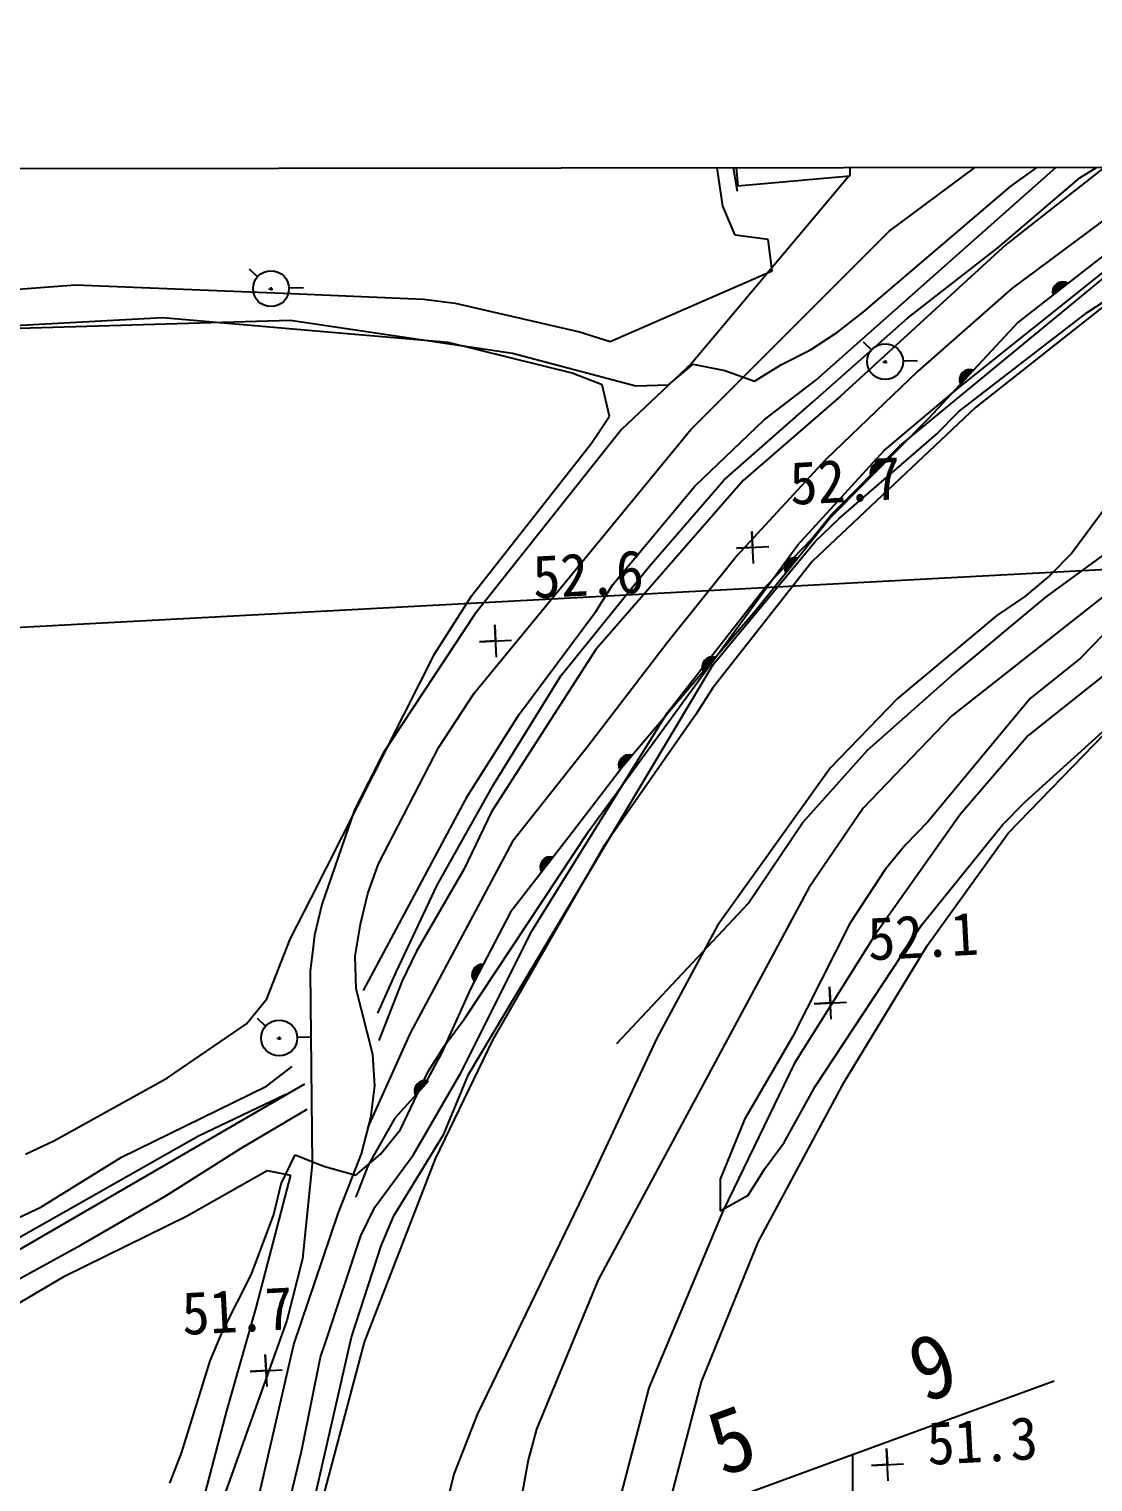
# Model space of a CAD drawing. Header units: millimetres. Extents: x 7782 to 8578, y 1103 to 1810.
# Drawn here: x 7928.4 to 7978, y 1497.3 to 1565 of the extents above; entities that cross this region are included whole.
import ezdxf
from ezdxf.xclip import XClip

# ---------------------------------------------------------------- set-up
doc = ezdxf.new("R2010")
doc.units = ezdxf.units.MM
doc.header["$LTSCALE"] = 10
doc.header["$MEASUREMENT"] = 0
doc.header["$XCLIPFRAME"] = 2
doc.layers.add('TX-PAPR', color=2, linetype='Continuous', plot=False)
doc.layers.add('TZ-BASE', color=253, linetype='Continuous')
doc.styles.add('GHS', font='GulimChe.ttf')
doc.styles.add('GUL', font='GulimChe.ttf')

# ---------------------------------------------------------------- blocks, each defined once
blk = doc.blocks.new('JD-FHF5FSSG3AFD3')
at = {"layer": 'TZ-BASE'}
for p, q in [((92.697, 94.328, -13.971), (94.664, 74.274, -13.971)), ((93.959, 73.319, -18.112), (91.526, 89.53, -18.112)), ((699.926, 87.747), (25.881, 51.808)), ((101.699, 72.144, -20.112), (111.763, 79.63, -20.112)), ((110.598, 74.637, -19.733), (115.408, 77.637, -19.733)), ((108.572, 75.112, -19.112), (111.071, 76.713, -19.112)), ((99.9, 74.736, -13.971), (99.906, 76.061, -13.971)), ((113.1, 76.189, -20.112), (107.165, 71.535, -20.112)), ((94.38, 75.491, -20.112), (94.623, 74.027, -20.112)), ((99.851, 74.735, -16.112), (92.525, 66.012, -16.112)), ((94.664, 74.274, -13.971), (99.9, 74.736, -13.971)), ((98.29, 65.215, -20.112), (109.503, 75.142, -20.112)), ((106.777, 71.375, -19.733), (110.598, 74.637, -19.733)), ((107.373, 74.239, -19.112), (108.572, 75.112, -19.112)), ((100.495, 68.377, -19.112), (107.373, 74.239, -19.112)), ((94.542, 71.964, -18.112), (93.959, 73.319, -18.112)), ((112.938, 73.584, -18.409), (107.427, 69.482, -18.409)), ((92.476, 62.919, -20.112), (101.699, 72.144, -20.112)), ((96.069, 71.768, -18.112), (94.542, 71.964, -18.112)), ((96.263, 70.302, -18.112), (96.069, 71.768, -18.112)), ((107.165, 71.535, -20.112), (99.443, 64.467, -20.112)), ((102.565, 68.1, -19.733), (106.777, 71.375, -19.733)), ((112.174, 71.4, -18.532), (107.723, 67.921, -18.532)), ((102.216, 62.152, -21.112), (112.684, 70.778, -21.112)), ((104.927, 64.839, -20.112), (111.958, 70.461, -20.112)), ((71.887, 70.399, -18.679), (72.278, 70.03, -18.679)), ((88.715, 67.019, -18.112), (96.263, 70.302, -18.112)), ((109.63, 69.766, -18.532), (109.582, 69.375, -18.532)), ((109.708, 69.788, -18.532), (109.666, 69.44, -18.532)), ((109.697, 69.786, -18.532), (110.022, 69.746, -18.532)), ((109.785, 69.797, -18.532), (109.749, 69.505, -18.532)), ((109.86, 69.794, -18.532), (109.833, 69.571, -18.532)), ((109.934, 69.78, -18.532), (109.916, 69.636, -18.532)), ((110.006, 69.754, -18.532), (110, 69.701, -18.532)), ((51.909, 68.784, -18.112), (63.804, 69.655, -18.112)), ((63.804, 69.655, -18.112), (73.868, 69.246, -18.112)), ((72.796, 69.473, -18.679), (73, 69.462, -18.679)), ((72.905, 69.547, -18.679), (72.914, 69.389, -18.679)), ((73.744, 69.52, -18.679), (74.422, 69.537, -18.679)), ((73.868, 69.246, -18.112), (80.016, 68.996, -18.112)), ((107.427, 69.482, -18.409), (103.037, 65.612, -18.409)), ((112.774, 69.506, -22.112), (105.74, 63.933, -22.112)), ((109.316, 69.304, -18.532), (109.467, 69.285, -18.532)), ((109.321, 69.379, -18.532), (109.551, 69.351, -18.532)), ((109.324, 69.227, -18.532), (109.384, 69.22, -18.532)), ((109.376, 69.544, -18.532), (109.332, 69.187, -18.532)), ((110.043, 69.735, -18.532), (109.334, 69.181, -18.532)), ((109.338, 69.452, -18.532), (109.635, 69.416, -18.532)), ((109.366, 69.524, -18.532), (109.718, 69.481, -18.532)), ((109.408, 69.595, -18.532), (109.802, 69.546, -18.532)), ((109.466, 69.662, -18.532), (109.415, 69.244, -18.532)), ((109.468, 69.663, -18.532), (109.885, 69.612, -18.532)), ((109.55, 69.726, -18.532), (109.499, 69.31, -18.532)), ((109.553, 69.728, -18.532), (109.969, 69.677, -18.532)), ((110.946, 68.368, -22.112), (112.195, 69.193, -22.112)), ((80.016, 68.996, -18.112), (81.495, 68.799, -18.112)), ((81.495, 68.799, -18.112), (87.278, 67.463, -18.112)), ((52.445, 67.378, -19.112), (73.817, 68.013, -19.112)), ((67.877, 68.118, -19.112), (52.742, 67.29, -19.112)), ((73.922, 67.597, -19.112), (67.877, 68.118, -19.112)), ((73.817, 68.013, -19.112), (73.908, 68, -19.112)), ((73.908, 68, -19.112), (84.169, 66.48, -19.112)), ((98.127, 64.18, -19.733), (102.565, 68.1, -19.733)), ((99.298, 67.456, -19.112), (100.495, 68.377, -19.112)), ((107.723, 67.921, -18.532), (103.549, 63.422, -18.532)), ((104.961, 63.761, -22.112), (110.946, 68.368, -22.112)), ((81.16, 66.972, -19.112), (73.921, 67.597, -19.112)), ((87.278, 67.463, -18.112), (88.715, 67.019, -18.112)), ((98.049, 66.63, -19.112), (99.298, 67.456, -19.112)), ((86.947, 65.539, -19.112), (81.16, 66.972, -19.112)), ((84.169, 66.48, -19.112), (89.91, 64.947, -19.112)), ((96.697, 65.949, -19.112), (98.049, 66.63, -19.112)), ((100.501, 66.997, -19.096), (100.893, 66.628, -19.096)), ((92.525, 66.012, -16.112), (89.239, 62.914, -16.112)), ((91.429, 64.995, -19.112), (92.575, 65.965, -19.112)), ((92.575, 65.965, -19.112), (94.057, 65.668, -19.112)), ((95.446, 65.174, -19.112), (96.697, 65.949, -19.112)), ((101.411, 66.072, -19.096), (101.615, 66.06, -19.096)), ((101.52, 66.146, -19.096), (101.528, 65.988, -19.096)), ((102.359, 66.119, -19.096), (103.036, 66.136, -19.096)), ((105.645, 65.681, -18.532), (105.033, 65.022, -18.532)), ((105.296, 65.677, -18.532), (105.623, 65.689, -18.532)), ((105.306, 65.681, -18.532), (105.319, 65.33, -18.532)), ((105.38, 65.702, -18.532), (105.391, 65.408, -18.532)), ((105.455, 65.711, -18.532), (105.464, 65.486, -18.532)), ((105.53, 65.709, -18.532), (105.536, 65.564, -18.532)), ((105.606, 65.694, -18.532), (105.608, 65.641, -18.532)), ((88.338, 64.995, -19.112), (86.947, 65.539, -19.112)), ((94.057, 65.668, -19.112), (95.446, 65.174, -19.112)), ((95.896, 63.372, -20.112), (98.29, 65.215, -20.112)), ((103.037, 65.612, -18.409), (98.753, 61.501, -18.409)), ((104.989, 65.215, -18.532), (105.22, 65.224, -18.532)), ((104.993, 65.29, -18.532), (105.292, 65.301, -18.532)), ((104.996, 65.14, -18.532), (105.148, 65.146, -18.532)), ((105.01, 65.366, -18.532), (105.365, 65.379, -18.532)), ((105.015, 65.066, -18.532), (105.076, 65.068, -18.532)), ((105.017, 65.387, -18.532), (105.031, 65.027, -18.532)), ((105.04, 65.442, -18.532), (105.437, 65.457, -18.532)), ((105.087, 65.517, -18.532), (105.103, 65.097, -18.532)), ((105.088, 65.519, -18.532), (105.509, 65.535, -18.532)), ((105.159, 65.594, -18.532), (105.175, 65.175, -18.532)), ((105.162, 65.597, -18.532), (105.581, 65.612, -18.532)), ((105.232, 65.646, -18.532), (105.247, 65.253, -18.532)), ((88.679, 63.534, -19.112), (88.338, 64.995, -19.112)), ((89.91, 64.947, -19.112), (91.429, 64.995, -19.112)), ((99.443, 64.467, -20.112), (94.907, 60.544, -20.112)), ((101.487, 61.933, -20.112), (104.927, 64.839, -20.112)), ((94.024, 60.565, -19.733), (98.127, 64.18, -19.733)), ((105.74, 63.933, -22.112), (98.12, 56.771, -22.112)), ((103.915, 62.697, -22.112), (104.961, 63.761, -22.112)), ((87.836, 62.28, -19.112), (88.679, 63.534, -19.112)), ((92.659, 60.276, -20.112), (95.896, 63.372, -20.112)), ((103.549, 63.422, -18.532), (98.986, 58.81, -18.532)), ((114.693, 63.19, -22.112), (110.226, 57.158, -22.112)), ((82.37, 50.625, -20.112), (92.476, 62.919, -20.112)), ((89.239, 62.914, -16.112), (82.4, 54.306, -16.112)), ((99.38, 58.774, -22.112), (103.915, 62.697, -22.112)), ((82.274, 55.184, -19.112), (87.836, 62.28, -19.112)), ((97.457, 57.535, -20.112), (101.487, 61.933, -20.112)), ((99.03, 58.959, -21.112), (102.216, 62.152, -21.112)), ((98.753, 61.501, -18.409), (94.627, 57.051, -18.409)), ((100.833, 60.978, -18.532), (101.132, 60.979, -18.532)), ((100.852, 61.053, -18.532), (101.207, 61.055, -18.532)), ((100.86, 61.074, -18.532), (100.861, 60.714, -18.532)), ((101.497, 61.348, -18.532), (100.864, 60.708, -18.532)), ((100.885, 61.128, -18.532), (101.281, 61.13, -18.532)), ((100.934, 61.202, -18.532), (100.936, 60.781, -18.532)), ((100.935, 61.203, -18.532), (101.356, 61.206, -18.532)), ((101.009, 61.276, -18.532), (101.011, 60.857, -18.532)), ((101.011, 61.279, -18.532), (101.431, 61.281, -18.532)), ((101.083, 61.326, -18.532), (101.085, 60.932, -18.532)), ((101.148, 61.354, -18.532), (101.475, 61.356, -18.532)), ((101.158, 61.358, -18.532), (101.16, 61.007, -18.532)), ((101.233, 61.377, -18.532), (101.235, 61.083, -18.532)), ((101.308, 61.384, -18.532), (101.309, 61.158, -18.532)), ((101.383, 61.379, -18.532), (101.384, 61.234, -18.532)), ((101.458, 61.362, -18.532), (101.458, 61.309, -18.532)), ((94.907, 60.544, -20.112), (88.046, 52.671, -20.112)), ((88.832, 55.689, -20.112), (92.659, 60.276, -20.112)), ((90.523, 56.528, -19.733), (94.024, 60.565, -19.733)), ((100.826, 60.903, -18.532), (101.058, 60.904, -18.532)), ((100.831, 60.828, -18.532), (100.983, 60.829, -18.532)), ((100.848, 60.753, -18.532), (100.908, 60.753, -18.532)), ((98.087, 57.801, -21.112), (99.03, 58.959, -21.112)), ((98.986, 58.81, -18.532), (95.494, 54.479, -18.532)), ((98.286, 57.708, -22.112), (99.38, 58.774, -22.112)), ((109.016, 55.108, -22.332), (113.426, 58.34, -22.332)), ((93.514, 51.962, -22.112), (98.286, 57.708, -22.112)), ((95.391, 56.67, -19.418), (95.311, 58.167, -19.418)), ((95.311, 58.167, -19.418), (95.351, 57.419, -19.418)), ((95.998, 55.623, -21.112), (98.087, 57.801, -21.112)), ((87.727, 44.222, -20.112), (97.457, 57.535, -20.112)), ((94.627, 57.051, -18.409), (91.372, 52.973, -18.409)), ((94.602, 57.379, -19.418), (96.1, 57.458, -19.418)), ((95.351, 57.419, -19.418), (94.602, 57.379, -19.418)), ((97.46, 56.918, -18.532), (96.896, 56.217, -18.532)), ((97.112, 56.889, -18.532), (97.438, 56.924, -18.532)), ((97.123, 56.894, -18.532), (97.16, 56.545, -18.532)), ((97.195, 56.92, -18.532), (97.227, 56.628, -18.532)), ((97.269, 56.934, -18.532), (97.293, 56.71, -18.532)), ((97.344, 56.937, -18.532), (97.36, 56.793, -18.532)), ((97.421, 56.928, -18.532), (97.426, 56.875, -18.532)), ((110.226, 57.158, -22.112), (109.18, 56.095, -22.112)), ((113.415, 56.475), (-0.034, 50.426)), ((86.417, 51.441, -19.733), (90.523, 56.528, -19.733)), ((98.12, 56.771, -22.112), (93.5, 50.883, -22.112)), ((96.838, 56.482, -18.532), (97.135, 56.514, -18.532)), ((96.838, 56.407, -18.532), (97.069, 56.432, -18.532)), ((96.849, 56.559, -18.532), (97.202, 56.597, -18.532)), ((96.851, 56.333, -18.532), (97.002, 56.349, -18.532)), ((96.854, 56.581, -18.532), (96.893, 56.222, -18.532)), ((96.874, 56.637, -18.532), (97.268, 56.679, -18.532)), ((96.875, 56.26, -18.532), (96.935, 56.267, -18.532)), ((96.915, 56.716, -18.532), (96.96, 56.297, -18.532)), ((96.916, 56.717, -18.532), (97.335, 56.762, -18.532)), ((96.982, 56.797, -18.532), (97.027, 56.38, -18.532)), ((96.985, 56.8, -18.532), (97.401, 56.845, -18.532)), ((97.051, 56.854, -18.532), (97.093, 56.463, -18.532)), ((88.038, 54.437, -20.112), (88.832, 55.689, -20.112)), ((91.378, 49.735, -21.112), (95.998, 55.623, -21.112)), ((112.861, 56.065, -21.112), (104.63, 49.57, -21.112)), ((109.18, 56.095, -22.112), (108.034, 55.126, -22.112)), ((80.545, 52.479, -19.112), (82.274, 55.184, -19.112)), ((104.619, 51.434, -22.332), (109.016, 55.108, -22.332)), ((108.034, 55.126, -22.112), (106.737, 54.25, -22.112)), ((82.4, 54.306, -16.112), (78.142, 47.84, -16.112)), ((84.463, 49.612, -20.112), (88.038, 54.437, -20.112)), ((95.494, 54.479, -18.532), (92.468, 50.948, -18.532)), ((106.737, 54.25, -22.112), (102.102, 50.373, -22.112)), ((83.412, 52.312, -19.467), (83.332, 53.809, -19.467)), ((83.332, 53.809, -19.467), (83.372, 53.061, -19.467)), ((82.623, 53.021, -19.467), (84.121, 53.1, -19.467)), ((83.372, 53.061, -19.467), (82.623, 53.021, -19.467)), ((91.372, 52.973, -18.409), (87.698, 48.195, -18.409)), ((114.029, 53.306, -19.316), (108.192, 48.655, -19.316)), ((111.673, 53.329, -20.112), (110.627, 52.265, -20.112)), ((74.777, 41.079, -19.112), (80.545, 52.479, -19.112)), ((88.046, 52.671, -20.112), (83.185, 45.106, -20.112)), ((93.629, 52.302, -18.532), (93.043, 51.619, -18.532)), ((93.079, 52.118, -18.532), (93.498, 52.15, -18.532)), ((93.147, 52.196, -18.532), (93.179, 51.777, -18.532)), ((93.15, 52.199, -18.532), (93.568, 52.231, -18.532)), ((93.218, 52.251, -18.532), (93.248, 51.858, -18.532)), ((93.28, 52.284, -18.532), (93.606, 52.309, -18.532)), ((93.29, 52.288, -18.532), (93.317, 51.939, -18.532)), ((93.364, 52.312, -18.532), (93.386, 52.019, -18.532)), ((93.438, 52.324, -18.532), (93.455, 52.1, -18.532)), ((93.513, 52.325, -18.532), (93.524, 52.18, -18.532)), ((93.589, 52.313, -18.532), (93.593, 52.261, -18.532)), ((110.627, 52.265, -20.112), (108.284, 50.375, -20.112)), ((82.105, 32.855, -22.112), (93.514, 51.962, -22.112)), ((92.992, 51.81, -18.532), (93.222, 51.828, -18.532)), ((92.993, 51.886, -18.532), (93.291, 51.909, -18.532)), ((93.002, 51.736, -18.532), (93.153, 51.747, -18.532)), ((93.007, 51.962, -18.532), (93.36, 51.989, -18.532)), ((93.013, 51.983, -18.532), (93.04, 51.624, -18.532)), ((93.024, 51.662, -18.532), (93.084, 51.667, -18.532)), ((93.034, 52.039, -18.532), (93.429, 52.07, -18.532)), ((93.078, 52.116, -18.532), (93.11, 51.697, -18.532)), ((83.291, 46.386, -19.733), (86.417, 51.441, -19.733)), ((92.468, 50.948, -18.532), (89.3, 47.216, -18.532)), ((93.5, 50.883, -22.112), (92.706, 49.631, -22.112)), ((100.707, 47.973, -22.332), (104.619, 51.434, -22.332)), ((80.734, 48.119, -20.112), (82.37, 50.625, -20.112)), ((102.102, 50.373, -22.112), (98.968, 47.132, -22.112)), ((108.284, 50.375, -20.112), (103.513, 44.629, -20.112)), ((82.082, 45.856, -20.112), (84.463, 49.612, -20.112)), ((85.08, 39.573, -21.112), (91.378, 49.735, -21.112)), ((92.706, 49.631, -22.112), (88.39, 43.458, -22.112)), ((104.63, 49.57, -21.112), (100.499, 45.268, -21.112)), ((108.046, 45.559, -20.112), (112.48, 49.576, -20.112)), ((107.258, 44.111, -20.297), (111.77, 48.769, -20.297)), ((77.915, 42.68, -20.112), (80.734, 48.119, -20.112)), ((87.698, 48.195, -18.409), (84.162, 43.714, -18.409)), ((108.192, 48.655, -19.316), (105.023, 44.972, -19.316)), ((78.142, 47.84, -16.112), (76.804, 45.197, -16.112)), ((89.118, 47.391, -18.532), (89.472, 47.42, -18.532)), ((89.124, 47.412, -18.532), (89.154, 47.053, -18.532)), ((89.145, 47.468, -18.532), (89.541, 47.501, -18.532)), ((89.739, 47.734, -18.532), (89.156, 47.048, -18.532)), ((89.189, 47.546, -18.532), (89.223, 47.126, -18.532)), ((89.19, 47.547, -18.532), (89.609, 47.581, -18.532)), ((89.258, 47.626, -18.532), (89.292, 47.207, -18.532)), ((89.26, 47.628, -18.532), (89.678, 47.662, -18.532)), ((89.328, 47.681, -18.532), (89.36, 47.288, -18.532)), ((89.39, 47.714, -18.532), (89.716, 47.741, -18.532)), ((89.4, 47.718, -18.532), (89.429, 47.369, -18.532)), ((89.474, 47.743, -18.532), (89.498, 47.45, -18.532)), ((89.548, 47.755, -18.532), (89.566, 47.531, -18.532)), ((89.623, 47.756, -18.532), (89.635, 47.612, -18.532)), ((89.699, 47.745, -18.532), (89.704, 47.692, -18.532)), ((97.676, 44.589, -22.332), (100.707, 47.973, -22.332)), ((89.3, 47.216, -18.532), (86.803, 43.946, -18.532)), ((89.104, 47.239, -18.532), (89.335, 47.258, -18.532)), ((89.105, 47.314, -18.532), (89.403, 47.339, -18.532)), ((89.115, 47.165, -18.532), (89.266, 47.177, -18.532)), ((89.137, 47.091, -18.532), (89.198, 47.096, -18.532)), ((98.968, 47.132, -22.112), (93.707, 39.801, -22.112)), ((80.645, 41.688, -19.733), (83.291, 46.386, -19.733)), ((77.221, 36.771, -20.112), (82.082, 45.856, -20.112)), ((107.001, 44.495, -20.112), (108.046, 45.559, -20.112)), ((76.804, 45.197, -16.112), (75.277, 40.781, -16.112)), ((83.185, 45.106, -20.112), (81.897, 42.416, -20.112)), ((100.499, 45.268, -21.112), (97.968, 41.556, -21.112)), ((105.023, 44.972, -19.316), (101.08, 39.399, -19.316)), ((81.924, 35.449, -20.112), (87.727, 44.222, -20.112)), ((95.146, 40.828, -22.332), (97.676, 44.589, -22.332)), ((103.513, 44.629, -20.112), (102.467, 43.565, -20.112)), ((103.225, 39.811, -20.112), (107.001, 44.495, -20.112)), ((103.5, 38.888, -20.297), (107.258, 44.111, -20.297)), ((84.162, 43.714, -18.409), (81.708, 39.122, -18.409)), ((88.39, 43.458, -22.112), (83.231, 34.461, -22.112)), ((86.803, 43.946, -18.532), (84.071, 40.425, -18.532)), ((102.467, 43.565, -20.112), (101.523, 42.406, -20.112)), ((77.419, 41.291, -20.112), (77.915, 42.68, -20.112)), ((85.459, 42.623, -18.532), (85.811, 42.667, -18.532)), ((85.482, 42.701, -18.532), (85.876, 42.751, -18.532)), ((86.063, 42.993, -18.532), (85.512, 42.282, -18.532)), ((85.522, 42.781, -18.532), (85.575, 42.363, -18.532)), ((85.523, 42.782, -18.532), (85.941, 42.835, -18.532)), ((85.587, 42.863, -18.532), (85.64, 42.447, -18.532)), ((85.59, 42.866, -18.532), (86.006, 42.919, -18.532)), ((85.656, 42.921, -18.532), (85.705, 42.531, -18.532)), ((85.716, 42.958, -18.532), (86.041, 42.998, -18.532)), ((85.726, 42.962, -18.532), (85.77, 42.615, -18.532)), ((85.798, 42.99, -18.532), (85.835, 42.698, -18.532)), ((85.872, 43.006, -18.532), (85.9, 42.782, -18.532)), ((85.947, 43.01, -18.532), (85.965, 42.866, -18.532)), ((86.023, 43.002, -18.532), (86.03, 42.95, -18.532)), ((81.897, 42.416, -20.112), (79.666, 38.567, -20.112)), ((85.449, 42.546, -18.532), (85.746, 42.583, -18.532)), ((85.451, 42.471, -18.532), (85.681, 42.5, -18.532)), ((85.464, 42.644, -18.532), (85.509, 42.287, -18.532)), ((85.465, 42.397, -18.532), (85.616, 42.416, -18.532)), ((85.49, 42.324, -18.532), (85.551, 42.332, -18.532)), ((101.523, 42.406, -20.112), (99.886, 39.9, -20.112)), ((78.763, 37.654, -19.733), (80.645, 41.688, -19.733)), ((97.968, 41.556, -21.112), (88.152, 23.285, -21.112)), ((73.808, 39.164, -19.112), (74.777, 41.08, -19.112)), ((75.277, 40.781, -16.112), (74.93, 39.347, -16.112)), ((77.073, 39.857, -20.112), (77.419, 41.291, -20.112)), ((89.026, 34.303, -22.332), (95.146, 40.828, -22.332)), ((84.071, 40.425, -18.532), (82.222, 36.882, -18.532)), ((74.93, 39.347, -16.112), (74.855, 38.682, -16.112)), ((76.826, 38.377, -20.112), (77.073, 39.857, -20.112)), ((81.759, 32.942, -21.112), (85.08, 39.573, -21.112)), ((93.707, 39.801, -22.112), (90.882, 34.559, -22.112)), ((99.886, 39.9, -20.112), (97.21, 34.614, -20.112)), ((101.08, 39.399, -19.316), (97.298, 33.39, -19.316)), ((98.265, 32.293, -20.112), (103.225, 39.811, -20.112)), ((72.719, 36.382, -19.112), (73.808, 39.164, -19.112)), ((74.855, 38.685, -16.112), (74.738, 37.673, -16.112)), ((81.708, 39.122, -18.409), (79.394, 34.78, -18.409)), ((99.631, 32.533, -20.297), (103.5, 38.888, -20.297)), ((76.875, 36.858, -20.112), (76.826, 38.377, -20.112)), ((79.666, 38.567, -20.112), (79.021, 37.221, -20.112)), ((82.798, 37.987, -18.532), (82.382, 37.189, -18.532)), ((82.462, 37.89, -18.532), (82.775, 37.988, -18.532)), ((82.538, 37.937, -18.532), (82.626, 37.656, -18.532)), ((82.607, 37.965, -18.532), (82.675, 37.75, -18.532)), ((82.68, 37.983, -18.532), (82.724, 37.844, -18.532)), ((82.757, 37.989, -18.532), (82.773, 37.938, -18.532)), ((74.738, 37.673, -16.112), (74.83, 28.697, -16.112)), ((77.892, 35.713, -19.733), (78.763, 37.654, -19.733)), ((82.269, 37.515, -18.532), (82.607, 37.621, -18.532)), ((82.27, 37.537, -18.532), (82.378, 37.194, -18.532)), ((82.273, 37.438, -18.532), (82.558, 37.527, -18.532)), ((82.278, 37.597, -18.532), (82.656, 37.715, -18.532)), ((82.288, 37.364, -18.532), (82.509, 37.433, -18.532)), ((82.303, 37.682, -18.532), (82.429, 37.28, -18.532)), ((82.304, 37.683, -18.532), (82.705, 37.809, -18.532)), ((82.315, 37.294, -18.532), (82.46, 37.339, -18.532)), ((82.353, 37.775, -18.532), (82.478, 37.374, -18.532)), ((82.353, 37.227, -18.532), (82.411, 37.245, -18.532)), ((82.355, 37.778, -18.532), (82.755, 37.903, -18.532)), ((82.409, 37.844, -18.532), (82.527, 37.468, -18.532)), ((82.471, 37.897, -18.532), (82.577, 37.562, -18.532)), ((77.66, 33.792, -20.112), (76.875, 36.858, -20.112)), ((79.021, 37.221, -20.112), (77.933, 34.439, -20.112)), ((82.222, 36.882, -18.532), (80.847, 33.845, -18.532)), ((99.014, 35.442, -20.031), (98.935, 36.94, -20.031)), ((98.935, 36.94, -20.031), (98.974, 36.191, -20.031)), ((71.775, 35.223, -19.112), (72.719, 36.382, -19.112)), ((98.226, 36.151, -20.031), (99.723, 36.231, -20.031)), ((98.974, 36.191, -20.031), (98.226, 36.151, -20.031)), ((68.079, 32.7, -19.112), (71.775, 35.223, -19.112)), ((72.269, 35.477, -19.488), (72.66, 35.108, -19.488)), ((81.031, 34.243, -20.112), (81.924, 35.449, -20.112)), ((73.178, 34.552, -19.488), (73.382, 34.54, -19.488)), ((73.287, 34.626, -19.488), (73.295, 34.468, -19.488)), ((74.126, 34.599, -19.488), (74.804, 34.616, -19.488)), ((79.394, 34.78, -18.409), (77.424, 30.399, -18.409)), ((90.882, 34.559, -22.112), (87.714, 27.785, -22.112)), ((97.21, 34.614, -20.112), (94.978, 30.765, -20.112)), ((80.236, 32.991, -20.112), (81.031, 34.243, -20.112)), ((83.231, 34.461, -22.112), (80.563, 28.93, -22.112)), ((72.703, 32.309, -20.112), (73.9, 33.23, -20.112)), ((77.755, 32.323, -20.112), (77.66, 33.792, -20.112)), ((80.847, 33.845, -18.532), (80.013, 32.297, -18.532)), ((97.298, 33.39, -19.316), (93.986, 26.514, -19.316)), ((62.823, 29.784, -19.112), (68.079, 32.7, -19.112)), ((78.949, 30.301, -20.112), (80.236, 32.991, -20.112)), ((79.527, 29.093, -21.112), (81.759, 32.942, -21.112)), ((80.24, 32.548, -18.532), (79.636, 31.881, -18.532)), ((79.828, 32.507, -18.532), (79.848, 32.114, -18.532)), ((79.891, 32.539, -18.532), (80.218, 32.555, -18.532)), ((79.902, 32.543, -18.532), (79.919, 32.193, -18.532)), ((79.976, 32.565, -18.532), (79.99, 32.271, -18.532)), ((80.05, 32.575, -18.532), (80.061, 32.35, -18.532)), ((80.125, 32.573, -18.532), (80.132, 32.429, -18.532)), ((80.201, 32.56, -18.532), (80.204, 32.507, -18.532)), ((80.968, 30.071, -22.112), (82.105, 32.855, -22.112)), ((95.602, 25.044, -20.297), (99.631, 32.533, -20.297)), ((74.466, 32.414, -20.112), (49.997, 18.187, -20.112)), ((65.939, 29.001, -20.112), (72.703, 32.309, -20.112)), ((69.538, 29.999, -20.112), (73.598, 31.945, -20.112)), ((77.558, 30.844, -20.112), (77.755, 32.323, -20.112)), ((80.013, 32.297, -18.532), (78.686, 30.831, -18.532)), ((79.59, 32.073, -18.532), (79.821, 32.085, -18.532)), ((79.593, 32.149, -18.532), (79.892, 32.163, -18.532)), ((79.598, 31.999, -18.532), (79.75, 32.006, -18.532)), ((79.609, 32.224, -18.532), (79.964, 32.242, -18.532)), ((79.616, 32.246, -18.532), (79.634, 31.886, -18.532)), ((79.618, 31.925, -18.532), (79.679, 31.928, -18.532)), ((79.639, 32.301, -18.532), (80.035, 32.321, -18.532)), ((79.684, 32.377, -18.532), (79.705, 31.957, -18.532)), ((79.686, 32.378, -18.532), (80.106, 32.399, -18.532)), ((79.756, 32.455, -18.532), (79.777, 32.035, -18.532)), ((79.759, 32.457, -18.532), (80.177, 32.478, -18.532)), ((96.827, 29.696, -20.112), (98.265, 32.293, -20.112)), ((71.519, 29.425, -19.414), (74.602, 31.241, -19.414)), ((77.121, 29.163, -20.112), (77.558, 30.844, -20.112)), ((78.686, 30.831, -18.532), (77.432, 28.633, -18.532)), ((94.978, 30.765, -20.112), (93.84, 27.981, -20.112)), ((47.467, 17.517, -20.112), (69.538, 29.999, -20.112)), ((78.005, 29.142, -20.112), (78.949, 30.301, -20.112)), ((78.636, 26.267, -22.112), (80.968, 30.071, -22.112)), ((61.47, 29.152, -19.112), (62.823, 29.784, -19.112)), ((68.009, 27.203, -19.414), (71.519, 29.425, -19.414)), ((73.388, 27.768, -20.112), (74.031, 29.113, -20.112)), ((74.031, 29.113, -20.112), (75.177, 28.665, -20.112)), ((76.032, 26.38, -20.112), (77.121, 29.163, -20.112)), ((76.858, 28.173, -20.112), (78.005, 29.142, -20.112)), ((95.933, 28.489, -20.112), (96.827, 29.696, -20.112)), ((62.187, 26.673, -20.112), (65.939, 29.001, -20.112)), ((74.83, 28.697, -16.112), (74.383, 24.267, -16.112)), ((75.177, 28.665, -20.112), (75.423, 28.569, -20.112)), ((75.423, 28.569, -20.112), (76.858, 28.173, -20.112)), ((77.432, 28.633, -18.532), (76.888, 27.242, -18.532)), ((80.563, 28.93, -22.112), (77.254, 20.384, -22.112)), ((77.74, 26.68, -21.112), (79.527, 29.093, -21.112)), ((95.14, 27.237, -20.112), (95.933, 28.489, -20.112)), ((68.971, 26.253, -20.101), (72.73, 28.384, -20.101)), ((73.817, 28.173, -20.101), (72.199, 21.99, -20.101)), ((72.73, 28.384, -20.101), (73.817, 28.173, -20.101)), ((73.041, 26.334, -20.112), (73.388, 27.768, -20.112)), ((87.714, 27.785, -22.112), (82.514, 17.021, -22.112)), ((93.84, 27.981, -20.112), (93.839, 26.509, -20.112)), ((64.058, 24.917, -19.414), (68.009, 27.203, -19.414)), ((76.888, 27.242, -18.532), (76.842, 27.142, -18.532)), ((93.839, 26.509, -20.112), (95.14, 27.237, -20.112)), ((58.126, 24.777, -20.112), (62.187, 26.673, -20.112)), ((77.096, 25.335, -21.112), (77.74, 26.68, -21.112)), ((93.986, 26.514, -19.316), (90.521, 18.258, -19.316)), ((63.32, 23.471, -20.101), (68.971, 26.253, -20.101)), ((72.001, 23.553, -20.112), (73.041, 26.334, -20.112)), ((75.32, 24.27, -20.112), (76.032, 26.38, -20.112)), ((78.043, 24.875, -22.112), (78.636, 26.267, -22.112)), ((75.445, 20.37, -21.112), (77.096, 25.335, -21.112)), ((59.478, 22.416, -19.414), (64.058, 24.917, -19.414)), ((76.658, 20.611, -22.112), (78.043, 24.875, -22.112)), ((92.965, 18.532, -20.297), (95.602, 25.044, -20.297)), ((74.383, 24.267, -16.112), (73.64, 21.397, -16.112)), ((73.971, 20.279, -20.112), (75.32, 24.271, -20.112)), ((57.926, 20.305, -20.101), (63.32, 23.471, -20.101)), ((70.663, 20.909, -20.112), (72.001, 23.553, -20.112)), ((88.152, 23.285, -21.112), (85.284, 16.324, -21.112)), ((72.199, 21.99, -20.101), (70.831, 17.186, -20.101)), ((73.64, 21.397, -16.112), (68.463, 6.905, -16.112)), ((70.07, 19.517, -20.112), (70.663, 20.909, -20.112)), ((75.217, 19.682, -21.112), (75.445, 20.37, -21.112)), ((75.589, 15.932, -22.112), (76.658, 20.611, -22.112)), ((77.254, 20.384, -22.112), (75.641, 14.315, -22.112)), ((65.698, -15.557, -20.112), (73.971, 20.279, -20.112)), ((72.725, 18.312, -20.374), (72.645, 19.81, -20.374)), ((72.645, 19.81, -20.374), (72.685, 19.061, -20.374)), ((74.327, 15.286, -21.112), (75.217, 19.682, -21.112)), ((68.736, 15.206, -20.112), (70.07, 19.517, -20.112)), ((71.936, 19.021, -20.374), (73.434, 19.101, -20.374)), ((72.685, 19.061, -20.374), (71.936, 19.021, -20.374)), ((91.172, 11.704, -20.297), (92.965, 18.532, -20.297)), ((109.397, 18.562), (100.004, 15.131)), ((90.521, 18.258, -19.316), (88.376, 10.143, -19.316)), ((70.831, 17.186, -20.101), (69.345, 11.497, -20.101)), ((82.514, 17.021, -22.112), (81.425, 14.238, -22.112)), ((85.284, 16.324, -21.112), (84.889, 14.889, -21.112)), ((72.656, 3.114, -22.112), (75.589, 15.934, -22.112)), ((68.192, 13.815, -20.112), (68.736, 15.206, -20.112)), ((70.864, 0.85, -21.112), (74.327, 15.286, -21.112)), ((100.004, 15.131), (90.61, 11.7)), ((100.021, 0.131), (100.017, 15.136)), ((101.673, 13.928, -20.791), (101.593, 15.426, -20.791)), ((101.593, 15.426, -20.791), (101.633, 14.677, -20.791)), ((75.641, 14.316, -22.112), (74.583, 10.339, -22.112)), ((81.425, 14.238, -22.112), (79.649, 6.92, -22.112)), ((84.889, 14.889, -21.112), (84.346, 11.927, -21.112)), ((100.884, 14.637, -20.791), (102.382, 14.717, -20.791)), ((101.633, 14.677, -20.791), (100.884, 14.637, -20.791))]:
    blk.add_line(p, q, dxfattribs=at)
for centre in [(72.909, 69.479, -18.679), (101.523, 66.078, -19.096), (73.291, 34.558, -19.488)]:
    blk.add_circle(centre, 0.837, dxfattribs=at)
for centre, start, end in [((109.804, 69.31, -18.532), 60.62693, 195.3872), ((105.476, 65.224, -18.532), 69.77693, 204.5372), ((101.314, 60.896, -18.532), 67.92193, 202.6822), ((97.324, 56.45, -18.532), 73.74293, 208.5032), ((93.478, 51.838, -18.532), 72.01693, 206.7772), ((89.591, 47.27, -18.532), 72.29593, 207.0562), ((85.936, 42.522, -18.532), 74.80893, 209.5692), ((82.756, 37.501, -18.532), 85.05793, 219.8182), ((80.077, 32.088, -18.532), 70.45893, 205.2192)]:
    blk.add_arc(centre, 0.487, start, end, dxfattribs=at)
for s, height, rotation, style, p in [('52.7', 2, 3.05207, 'GUL', (97.133, 59.401, -22.592)), ('52.6', 2, 3.05207, 'GUL', (85.154, 55.044, -22.592)), ('52.1', 2, 3.05207, 'GUL', (100.757, 38.175, -22.592)), ('51.7', 2, 3.05207, 'GUL', (68.806, 20.718, -22.592)), ('9', 3, 20.0637, 'GHS', (103.348, 17.531)), ('5', 3, 20.0637, 'GHS', (93.955, 14.1)), ('51.3', 2, 3.05207, 'GUL', (103.521, 14.664, -22.592))]:
    blk.add_text(s, height=height, rotation=rotation, dxfattribs=dict(at, style=style)).set_placement(p)

msp = doc.modelspace()

# ---------------------------------------------------------------- linework, layer by layer
at = {"layer": 'TX-PAPR'}
msp.add_lwpolyline([(7866.851, 1408.446), (8566.85, 1409.207), (8566.686, 1559.207), (7866.686, 1558.446)], close=True, dxfattribs=at)

# ---------------------------------------------------------------- block references
at = {"layer": 'TZ-BASE', "linetype": 'Continuous'}
ref = msp.add_blockref('JD-FHF5FSSG3AFD3', (7866.768, 1483.446), dxfattribs=at)
XClip(ref).set_block_clipping_path([(0.0821603095, -74.9999550004), (700.0817466289, -74.2388851682), (699.9174259504, 75.7610248326), (-0.0821603095, 74.9999550004)])

doc.saveas('drawing.dxf')
